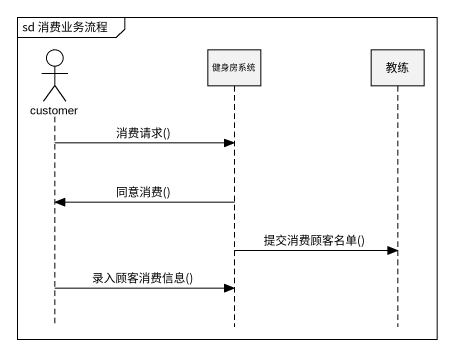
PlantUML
@startuml
mainframe sd 消费业务流程
hide footbox
actor customer
participant 健身房系统
participant 教练

customer -> 健身房系统 : 消费请求()
健身房系统 -> customer : 同意消费()
健身房系统 -> 教练 : 提交消费顾客名单()
customer -> 健身房系统 : 录入顾客消费信息()
@enduml
